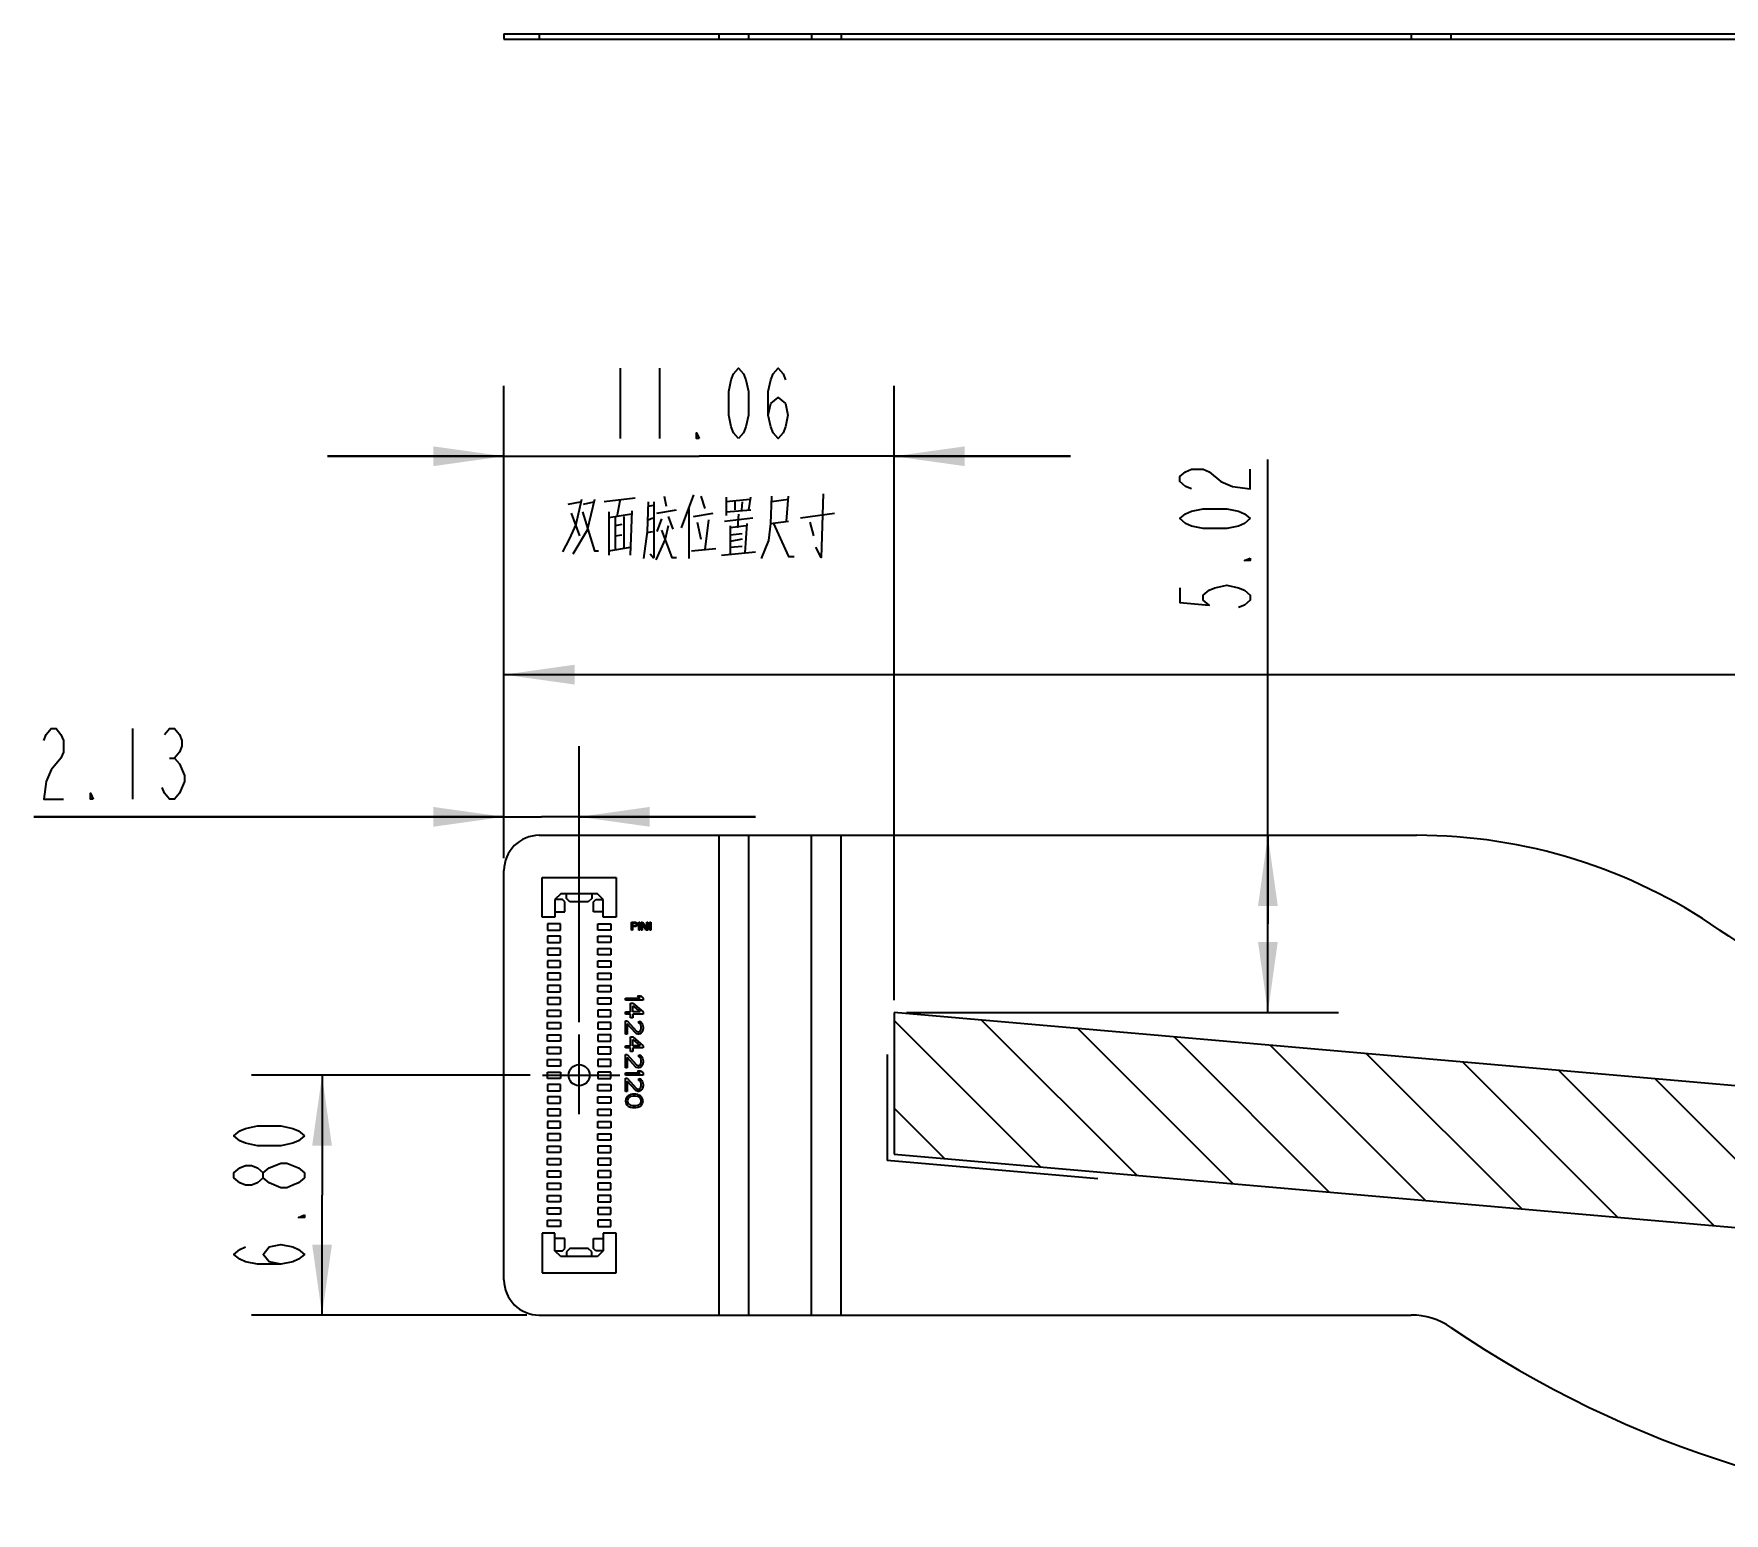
# Model space of a CAD drawing. Header units: millimetres. Extents: x 0 to 210, y 0 to 297.
# Drawn here: x 49.96 to 97.89, y 102.02 to 143.96 of the extents above; entities that cross this region are included whole.
import ezdxf

# ---------------------------------------------------------------- set-up
doc = ezdxf.new("R2010")
doc.units = ezdxf.units.MM
doc.header["$LTSCALE"] = 19.36
doc.layers.get('0').update_dxf_attribs({"linetype": 'CONTINUOUS'})
doc.layers.add('00_COSMETICS', color=7, linetype='CONTINUOUS')
doc.styles.get("Standard").update_dxf_attribs({"font": 'SIMPLEX.SHX', "width": 0.56})
doc.dimstyles.new('DIMSTYLE_2', dxfattribs={"dimtxt": 2, "dimasz": 2, "dimexe": 2, "dimexo": 0.35, "dimgap": 0.5, "dimtad": 1, "dimzin": 0, "dimdsep": 46, "dimtxsty": 'STANDARD', "dimblk": '_FILLED', "dimblk1": '_FILLED', "dimblk2": '_FILLED', "dimcen": 0.09, "dimazin": 0, "dimtp": 0.01, "dimtm": 0.01, "dimtfac": 1, "dimtofl": 0, "dimtmove": 0, "dimatfit": 3, "dimldrblk": '_FILLED', "dimfxl": 1, "dimtolj": 1, "dimtzin": 0, "dimarcsym": 0})
doc.dimstyles.new('DIMSTYLE_3', dxfattribs={"dimtxt": 2, "dimasz": 2, "dimexe": 2, "dimexo": 0.35, "dimgap": 0.5, "dimtad": 1, "dimzin": 0, "dimdsep": 46, "dimtxsty": 'STANDARD', "dimblk": '_FILLED', "dimblk1": '_FILLED', "dimblk2": '_FILLED', "dimcen": 0.09, "dimazin": 0, "dimtol": 1, "dimtp": 0.12, "dimtm": 0.12, "dimtfac": 1, "dimtofl": 0, "dimtmove": 0, "dimatfit": 3, "dimldrblk": '_FILLED', "dimfxl": 1, "dimtolj": 1, "dimtzin": 0, "dimarcsym": 0})

# ---------------------------------------------------------------- blocks, each defined once
blk = doc.blocks.new('_FILLED')
at = {"color": 0, "linetype": 'BYBLOCK'}
blk.add_solid([(0, 0), (-1, 0.14), (-1, -0.14)], dxfattribs=at)
blk = doc.blocks.new('*D5')
at = {"color": 2}
for p, q in [((63.294, 120.587), (63.294, 127.792)), ((146.485, 114.169), (146.485, 127.792)), ((63.294, 125.792), (104.889, 125.792)), ((146.485, 125.792), (104.889, 125.792))]:
    blk.add_line(p, q, dxfattribs=at)
at = {"color": 2, "xscale": 2, "yscale": 2, "zscale": 2, "rotation": 180}
blk.add_blockref('_FILLED', (63.294, 125.792), dxfattribs=at)
at = {"color": 2, "xscale": 2, "yscale": 2, "zscale": 2}
blk.add_blockref('_FILLED', (146.485, 125.792), dxfattribs=at)
blk = doc.blocks.new('*D9')
at = {"color": 2}
for p, q in [((64.04, 114.437), (56.136, 114.437)), ((58.136, 114.437), (58.136, 111.037)), ((58.136, 107.637), (58.136, 111.037)), ((63.944, 107.637), (56.136, 107.637))]:
    blk.add_line(p, q, dxfattribs=at)
at = {"color": 2, "xscale": 2, "yscale": 2, "zscale": 2}
for p, rotation in [((58.136, 114.437), 90), ((58.136, 107.637), 270)]:
    blk.add_blockref('_FILLED', p, dxfattribs=dict(at, rotation=rotation))
blk = doc.blocks.new('*D10')
at = {"color": 2}
for p, q in [((63.294, 120.587), (63.294, 123.761)), ((65.424, 115.943), (65.424, 123.761)), ((63.294, 121.761), (49.964, 121.761)), ((49.964, 121.761), (64.359, 121.761)), ((70.424, 121.761), (64.359, 121.761)), ((65.424, 121.761), (70.424, 121.761))]:
    blk.add_line(p, q, dxfattribs=at)
at = {"color": 2, "xscale": 2, "yscale": 2, "zscale": 2}
blk.add_blockref('_FILLED', (63.294, 121.761), dxfattribs=at)
at = {"color": 2, "xscale": 2, "yscale": 2, "zscale": 2, "rotation": 180}
blk.add_blockref('_FILLED', (65.424, 121.761), dxfattribs=at)
blk = doc.blocks.new('*D13')
at = {"color": 6}
for p, q in [((63.294, 120.587), (63.294, 133.983)), ((74.354, 116.567), (74.354, 133.983)), ((63.294, 131.983), (58.294, 131.983)), ((58.294, 131.983), (68.824, 131.983)), ((79.354, 131.983), (68.824, 131.983)), ((74.354, 131.983), (79.354, 131.983))]:
    blk.add_line(p, q, dxfattribs=at)
at = {"color": 6, "xscale": 2, "yscale": 2, "zscale": 2}
blk.add_blockref('_FILLED', (63.294, 131.983), dxfattribs=at)
at = {"color": 6, "xscale": 2, "yscale": 2, "zscale": 2, "rotation": 180}
blk.add_blockref('_FILLED', (74.354, 131.983), dxfattribs=at)
blk = doc.blocks.new('*D22')
at = {"color": 6}
for p, q in [((84.95, 118.727), (84.95, 131.895)), ((72.36, 121.237), (86.95, 121.237)), ((84.95, 121.237), (84.95, 118.727)), ((84.95, 116.217), (84.95, 118.727)), ((74.704, 116.217), (86.95, 116.217))]:
    blk.add_line(p, q, dxfattribs=at)
at = {"color": 6, "xscale": 2, "yscale": 2, "zscale": 2}
for p, rotation in [((84.95, 121.237), 90), ((84.95, 116.217), 270)]:
    blk.add_blockref('_FILLED', p, dxfattribs=dict(at, rotation=rotation))

msp = doc.modelspace()

# ---------------------------------------------------------------- linework, layer by layer
at = {"color": 7}
for p, q in [((63.294, 143.958), (63.294, 143.808)), ((63.294, 143.958), (146.485, 143.958)), ((63.294, 143.808), (146.485, 143.808)), ((64.294, 121.237), (89.164, 121.237)), ((63.294, 108.637), (63.294, 120.237)), ((64.294, 107.637), (89.008, 107.637))]:
    msp.add_line(p, q, dxfattribs=at)
at = {"color": 9}
for p, q in [((64.294, 143.958), (64.294, 143.808)), ((69.383, 143.958), (69.383, 143.808)), ((70.227, 143.958), (70.227, 143.808)), ((72.01, 143.958), (72.01, 143.808)), ((72.854, 143.958), (72.854, 143.808)), ((89.008, 143.958), (89.008, 143.808)), ((90.137, 143.958), (90.137, 143.808)), ((69.383, 121.237), (69.383, 107.637)), ((70.227, 121.237), (70.227, 107.637)), ((72.01, 107.637), (72.01, 121.237)), ((72.854, 107.637), (72.854, 121.237))]:
    msp.add_line(p, q, dxfattribs=at)
at = {"color": 6}
for p, q in [((66.584, 134.483), (66.584, 132.483)), ((67.704, 134.483), (67.704, 132.483)), ((67.837, 130.854), (67.89, 130.564)), ((68.664, 130.886), (68.317, 129.951)), ((68.877, 130.854), (68.984, 130.499)), ((71.304, 130.144), (71.357, 130.854)), ((65.117, 130.628), (65.464, 130.693)), ((65.197, 130.37), (65.437, 129.725)), ((65.544, 130.628), (65.837, 130.693)), ((67.01, 130.79), (66.13, 130.693)), ((66.264, 130.403), (66.264, 129.177)), ((66.504, 130.274), (66.584, 130.725)), ((66.877, 129.177), (66.93, 130.435)), ((67.384, 130.693), (67.357, 129.854)), ((67.384, 130.564), (67.544, 130.596)), ((67.544, 130.693), (67.544, 129.112)), ((67.624, 130.37), (68.184, 130.467)), ((68.53, 130.499), (68.53, 129.08)), ((68.664, 130.274), (69.224, 130.37)), ((69.597, 130.822), (69.597, 130.306)), ((70.264, 130.757), (69.597, 130.693)), ((69.597, 130.403), (70.29, 130.467)), ((69.837, 130.693), (69.837, 130.467)), ((70.05, 130.693), (70.024, 130.467)), ((70.237, 130.467), (70.29, 130.822)), ((71.357, 130.757), (70.877, 130.693)), ((71.704, 130.241), (72.664, 130.37)), ((66.904, 130.338), (66.264, 130.241)), ((66.45, 130.274), (66.45, 129.338)), ((66.637, 130.048), (66.45, 130.015)), ((66.69, 130.274), (66.69, 129.37)), ((67.384, 130.177), (67.517, 130.241)), ((67.757, 130.209), (67.624, 129.854)), ((67.944, 130.274), (68.077, 129.919)), ((68.77, 130.112), (68.877, 129.628)), ((69.09, 130.177), (68.984, 129.338)), ((69.544, 130.144), (70.344, 130.241)), ((69.704, 130.015), (69.704, 129.177)), ((70.157, 130.015), (69.704, 129.951)), ((69.944, 130.338), (69.917, 129.951)), ((70.13, 129.241), (70.184, 130.08)), ((70.85, 130.08), (71.357, 130.144)), ((72.077, 129.725), (71.97, 130.112)), ((66.264, 129.306), (66.877, 129.403)), ((66.45, 129.725), (66.637, 129.757)), ((67.357, 129.854), (67.25, 129.08)), ((67.357, 129.822), (67.517, 129.854)), ((69.704, 129.757), (70.05, 129.79)), ((70.05, 129.628), (69.704, 129.564)), ((69.704, 129.403), (70.05, 129.435)), ((67.544, 129.08), (67.437, 129.209)), ((68.61, 129.306), (69.304, 129.37)), ((69.464, 129.177), (70.424, 129.274))]:
    msp.add_line(p, q, dxfattribs=at)
at = {"color": 2}
for p, q in [((52.764, 124.261), (52.764, 122.261)), ((53.814, 123.428), (53.954, 123.428)), ((78.508, 111.838), (74.354, 115.992)), ((81.235, 111.6), (76.835, 116)), ((83.963, 111.361), (79.563, 115.761)), ((86.691, 111.122), (82.29, 115.523)), ((89.418, 110.884), (85.018, 115.284)), ((92.146, 110.645), (87.746, 115.045)), ((94.873, 110.407), (90.473, 114.807)), ((97.601, 110.168), (93.201, 114.568)), ((100.329, 109.929), (95.929, 114.33)), ((75.78, 112.077), (74.354, 113.503))]:
    msp.add_line(p, q, dxfattribs=at)
at = {"color": 4}
for p, q in [((74.354, 116.217), (74.354, 112.202)), ((136.843, 110.75), (74.354, 116.217)), ((74.154, 115.019), (74.154, 112.019)), ((74.354, 112.202), (136.146, 106.796)), ((80.131, 111.496), (74.154, 112.019))]:
    msp.add_line(p, q, dxfattribs=at)
at = {"color": 6}
for points in [[(69.944, 132.483), (69.804, 132.65), (69.734, 132.817), (69.664, 133.15), (69.664, 133.817), (69.734, 134.15), (69.804, 134.317), (69.944, 134.483), (70.084, 134.317), (70.154, 134.15), (70.224, 133.817), (70.224, 133.15), (70.154, 132.817), (70.084, 132.65), (69.944, 132.483)], [(70.784, 133.15), (70.854, 133.483), (71.064, 133.65), (71.274, 133.483), (71.344, 133.15), (71.274, 132.817), (71.204, 132.65), (71.064, 132.483), (70.924, 132.65), (70.854, 132.817), (70.784, 133.15), (70.784, 133.817), (70.854, 134.15), (70.924, 134.317), (71.064, 134.483), (71.204, 134.317), (71.274, 134.15)], [(68.824, 132.483), (68.754, 132.483), (68.754, 132.65), (68.824, 132.483)], [(82.784, 131.055), (82.617, 131.125), (82.45, 131.265), (82.45, 131.405), (82.617, 131.545), (82.784, 131.615), (83.117, 131.615), (83.284, 131.545)], [(83.284, 131.545), (83.617, 131.265), (83.95, 131.125), (84.45, 131.055), (84.45, 131.615)], [(70.877, 130.854), (70.85, 130.08), (70.797, 129.596), (70.584, 129.08)], [(72.344, 130.919), (72.29, 129.112), (72.13, 129.403)], [(65.49, 130.757), (65.33, 130.048), (65.144, 129.628), (64.957, 129.274)], [(65.864, 130.757), (65.65, 129.886), (65.25, 129.209)], [(65.517, 130.403), (65.864, 129.306), (65.97, 129.306)], [(84.45, 130.215), (84.284, 130.075), (84.117, 130.005), (83.784, 129.935), (83.117, 129.935), (82.784, 130.005), (82.617, 130.075), (82.45, 130.215), (82.617, 130.355), (82.784, 130.425), (83.117, 130.495), (83.784, 130.495), (84.117, 130.425), (84.284, 130.355), (84.45, 130.215)], [(67.944, 130.015), (67.864, 129.628), (67.597, 129.048)], [(67.757, 129.886), (68.05, 129.112), (68.184, 129.112)], [(70.93, 130.08), (71.357, 129.144), (71.517, 129.144)], [(84.45, 129.095), (84.45, 129.025), (84.284, 129.025), (84.45, 129.095)], [(82.45, 128.255), (82.45, 127.835), (83.284, 127.765), (83.117, 127.905), (83.117, 128.045), (83.284, 128.185), (83.45, 128.255), (83.784, 128.325), (84.117, 128.255), (84.284, 128.185), (84.45, 128.045), (84.45, 127.905), (84.284, 127.765), (84.117, 127.695)]]:
    msp.add_lwpolyline(points, dxfattribs=at)
at = {"color": 2}
for points in [[(50.244, 123.928), (50.314, 124.095), (50.454, 124.261), (50.594, 124.261), (50.734, 124.095), (50.804, 123.928), (50.804, 123.595), (50.734, 123.428), (50.454, 123.095)], [(53.674, 124.095), (53.814, 124.261), (53.954, 124.261), (54.094, 124.095), (54.164, 123.928), (54.164, 123.761), (54.094, 123.595), (53.954, 123.428), (54.094, 123.261)], [(54.094, 123.261), (54.234, 122.928), (54.234, 122.761)], [(50.454, 123.095), (50.314, 122.761), (50.244, 122.261), (50.804, 122.261)], [(54.234, 122.761), (54.094, 122.428), (53.954, 122.261), (53.814, 122.261), (53.674, 122.428), (53.604, 122.595)], [(51.644, 122.261), (51.574, 122.261), (51.574, 122.428), (51.644, 122.261)], [(57.636, 112.717), (57.47, 112.577), (57.303, 112.507), (56.97, 112.437), (56.303, 112.437), (55.97, 112.507), (55.803, 112.577), (55.636, 112.717), (55.803, 112.857), (55.97, 112.927), (56.303, 112.997), (56.97, 112.997), (57.303, 112.927), (57.47, 112.857), (57.636, 112.717)], [(56.47, 111.527), (56.303, 111.387), (56.136, 111.317), (55.97, 111.317), (55.803, 111.387), (55.636, 111.527), (55.636, 111.667), (55.803, 111.807), (55.97, 111.877), (56.136, 111.877), (56.303, 111.807), (56.47, 111.667)], [(56.97, 111.247), (56.636, 111.387), (56.47, 111.527), (56.47, 111.667), (56.636, 111.807), (56.803, 111.877), (56.97, 111.947), (57.136, 111.947), (57.47, 111.807)], [(57.47, 111.807), (57.636, 111.667), (57.636, 111.527)], [(57.636, 111.527), (57.47, 111.387), (57.303, 111.317), (57.136, 111.247), (56.97, 111.247)], [(57.636, 110.477), (57.636, 110.407), (57.47, 110.407), (57.636, 110.477)], [(56.97, 109.077), (56.636, 109.147), (56.47, 109.357), (56.636, 109.567), (56.97, 109.637), (57.303, 109.567), (57.47, 109.497), (57.636, 109.357), (57.47, 109.217), (57.303, 109.147), (56.97, 109.077), (56.303, 109.077), (55.97, 109.147), (55.803, 109.217), (55.636, 109.357), (55.803, 109.497), (55.97, 109.567)]]:
    msp.add_lwpolyline(points, dxfattribs=at)
at = {"color": 7}
for centre, radius, start, end in [((64.294, 120.237), 1, 90, 180), ((89.164, 106.137), 15.1, 55.3687, 90), ((107.178, 132.22), 16.6, 235.3687, 270), ((64.294, 108.637), 1, 180, 270), ((89.008, 105.637), 2, 55.647, 90), ((107.178, 132.22), 30.2, 235.647, 270)]:
    msp.add_arc(centre, radius, start, end, dxfattribs=at)
at = {"layer": '00_COSMETICS', "color": 2}
for p, q in [((64.374, 118.917), (64.374, 120.037)), ((64.374, 120.037), (66.474, 120.037)), ((66.474, 120.037), (66.474, 118.917)), ((64.904, 119.577), (64.739, 119.417)), ((64.739, 119.417), (64.739, 118.917)), ((64.949, 119.417), (64.739, 119.417)), ((65.944, 119.577), (64.904, 119.577)), ((65.019, 119.347), (64.949, 119.417)), ((65.019, 119.067), (65.019, 119.347)), ((65.064, 119.447), (65.064, 119.577)), ((65.164, 119.347), (65.064, 119.447)), ((65.684, 119.347), (65.164, 119.347)), ((65.784, 119.447), (65.684, 119.347)), ((65.784, 119.577), (65.784, 119.447)), ((65.829, 119.347), (65.899, 119.417)), ((65.829, 119.067), (65.829, 119.347)), ((65.899, 119.417), (66.109, 119.417)), ((66.109, 119.417), (65.944, 119.577)), ((66.109, 118.917), (66.109, 119.417)), ((64.739, 118.917), (64.374, 118.917)), ((64.739, 119.067), (65.019, 119.067)), ((66.109, 119.067), (65.829, 119.067)), ((66.474, 118.917), (66.109, 118.917)), ((64.524, 118.727), (64.524, 118.547)), ((64.894, 118.727), (64.524, 118.727)), ((64.524, 118.547), (64.894, 118.547)), ((64.524, 118.377), (64.524, 118.197)), ((64.894, 118.377), (64.524, 118.377)), ((64.894, 118.547), (64.894, 118.727)), ((64.894, 118.197), (64.894, 118.377)), ((65.954, 118.547), (65.954, 118.727)), ((65.954, 118.727), (66.324, 118.727)), ((66.324, 118.547), (65.954, 118.547)), ((65.954, 118.197), (65.954, 118.377)), ((65.954, 118.377), (66.324, 118.377)), ((66.324, 118.727), (66.324, 118.547)), ((66.324, 118.377), (66.324, 118.197)), ((66.906, 118.55), (66.906, 118.773)), ((66.906, 118.773), (67.018, 118.773)), ((66.934, 118.55), (66.906, 118.55)), ((66.934, 118.749), (66.934, 118.678)), ((67.023, 118.749), (66.934, 118.749)), ((66.934, 118.678), (67.023, 118.678)), ((66.934, 118.649), (66.934, 118.55)), ((67.018, 118.649), (66.934, 118.649)), ((67.018, 118.773), (67.041, 118.768)), ((67.041, 118.654), (67.018, 118.649)), ((67.037, 118.744), (67.023, 118.749)), ((67.023, 118.678), (67.037, 118.683)), ((67.046, 118.735), (67.037, 118.744)), ((67.037, 118.683), (67.046, 118.692)), ((67.041, 118.768), (67.06, 118.754)), ((67.06, 118.668), (67.041, 118.654)), ((67.051, 118.72), (67.046, 118.735)), ((67.046, 118.692), (67.051, 118.706)), ((67.051, 118.706), (67.051, 118.72)), ((67.06, 118.754), (67.074, 118.735)), ((67.074, 118.687), (67.06, 118.668)), ((67.074, 118.735), (67.078, 118.72)), ((67.078, 118.701), (67.074, 118.687)), ((67.078, 118.72), (67.078, 118.701)), ((67.116, 118.55), (67.116, 118.773)), ((67.116, 118.773), (67.144, 118.773)), ((67.144, 118.55), (67.116, 118.55)), ((67.144, 118.773), (67.144, 118.55)), ((67.181, 118.55), (67.181, 118.773)), ((67.181, 118.773), (67.223, 118.773)), ((67.209, 118.55), (67.181, 118.55)), ((67.209, 118.744), (67.209, 118.55)), ((67.325, 118.55), (67.209, 118.744)), ((67.223, 118.773), (67.339, 118.583)), ((67.367, 118.55), (67.325, 118.55)), ((67.339, 118.583), (67.339, 118.773)), ((67.339, 118.773), (67.367, 118.773)), ((67.367, 118.773), (67.367, 118.55)), ((67.404, 118.739), (67.432, 118.773)), ((67.404, 118.701), (67.404, 118.739)), ((67.432, 118.735), (67.404, 118.701)), ((67.432, 118.773), (67.46, 118.773)), ((67.432, 118.55), (67.432, 118.735)), ((67.46, 118.55), (67.432, 118.55)), ((67.46, 118.773), (67.46, 118.55)), ((64.524, 118.197), (64.894, 118.197)), ((64.524, 118.027), (64.524, 117.847)), ((64.894, 118.027), (64.524, 118.027)), ((64.894, 117.847), (64.894, 118.027)), ((66.324, 118.197), (65.954, 118.197)), ((65.954, 117.847), (65.954, 118.027)), ((65.954, 118.027), (66.324, 118.027)), ((66.324, 118.027), (66.324, 117.847)), ((64.524, 117.847), (64.894, 117.847)), ((64.524, 117.677), (64.524, 117.497)), ((64.894, 117.677), (64.524, 117.677)), ((64.524, 117.497), (64.894, 117.497)), ((64.894, 117.497), (64.894, 117.677)), ((66.324, 117.847), (65.954, 117.847)), ((65.954, 117.497), (65.954, 117.677)), ((65.954, 117.677), (66.324, 117.677)), ((66.324, 117.497), (65.954, 117.497)), ((66.324, 117.677), (66.324, 117.497)), ((64.524, 117.327), (64.524, 117.147)), ((64.894, 117.327), (64.524, 117.327)), ((64.524, 117.147), (64.894, 117.147)), ((64.524, 116.977), (64.524, 116.797)), ((64.894, 116.977), (64.524, 116.977)), ((64.894, 117.147), (64.894, 117.327)), ((64.894, 116.797), (64.894, 116.977)), ((65.954, 117.147), (65.954, 117.327)), ((65.954, 117.327), (66.324, 117.327)), ((66.324, 117.147), (65.954, 117.147)), ((65.954, 116.797), (65.954, 116.977)), ((65.954, 116.977), (66.324, 116.977)), ((66.324, 117.327), (66.324, 117.147)), ((66.324, 116.977), (66.324, 116.797)), ((64.524, 116.797), (64.894, 116.797)), ((64.524, 116.627), (64.524, 116.447)), ((64.894, 116.627), (64.524, 116.627)), ((64.894, 116.447), (64.894, 116.627)), ((66.324, 116.797), (65.954, 116.797)), ((65.954, 116.447), (65.954, 116.627)), ((65.954, 116.627), (66.324, 116.627)), ((66.324, 116.627), (66.324, 116.447)), ((66.736, 116.562), (66.736, 116.625)), ((66.736, 116.625), (67.151, 116.625)), ((67.236, 116.562), (66.736, 116.562)), ((66.885, 116.229), (66.885, 116.479)), ((66.885, 116.479), (66.949, 116.479)), ((66.949, 116.479), (67.236, 116.229)), ((67.151, 116.625), (67.076, 116.687)), ((67.076, 116.687), (67.162, 116.687)), ((67.162, 116.687), (67.236, 116.625)), ((67.236, 116.625), (67.236, 116.562)), ((64.524, 116.447), (64.894, 116.447)), ((64.524, 116.097), (64.524, 116.277)), ((64.524, 116.277), (64.894, 116.277)), ((64.894, 116.097), (64.524, 116.097)), ((64.894, 116.277), (64.894, 116.097)), ((66.324, 116.447), (65.954, 116.447)), ((65.954, 116.277), (65.954, 116.097)), ((66.324, 116.277), (65.954, 116.277)), ((65.954, 116.097), (66.324, 116.097)), ((66.324, 116.097), (66.324, 116.277)), ((66.736, 116.166), (66.736, 116.229)), ((66.736, 116.229), (66.885, 116.229)), ((66.885, 116.166), (66.736, 116.166)), ((66.736, 115.604), (66.736, 115.979)), ((66.736, 115.979), (66.789, 115.979)), ((66.789, 115.979), (67.055, 115.687)), ((66.885, 116.062), (66.885, 116.166)), ((66.949, 116.062), (66.885, 116.062)), ((66.949, 116.229), (66.949, 116.406)), ((66.949, 116.406), (67.151, 116.229)), ((67.151, 116.229), (66.949, 116.229)), ((66.949, 116.166), (66.949, 116.062)), ((67.236, 116.166), (66.949, 116.166)), ((67.236, 116.229), (67.236, 116.166)), ((64.524, 115.747), (64.524, 115.927)), ((64.524, 115.927), (64.894, 115.927)), ((64.894, 115.747), (64.524, 115.747)), ((64.524, 115.397), (64.524, 115.577)), ((64.524, 115.577), (64.894, 115.577)), ((64.894, 115.927), (64.894, 115.747)), ((64.894, 115.577), (64.894, 115.397)), ((65.424, 113.335), (65.424, 115.593)), ((65.954, 115.927), (65.954, 115.747)), ((66.324, 115.927), (65.954, 115.927)), ((65.954, 115.747), (66.324, 115.747)), ((65.954, 115.577), (65.954, 115.397)), ((66.324, 115.577), (65.954, 115.577)), ((66.324, 115.747), (66.324, 115.927)), ((66.324, 115.397), (66.324, 115.577)), ((66.789, 115.604), (66.736, 115.604)), ((66.789, 115.895), (66.789, 115.604)), ((67.023, 115.635), (66.789, 115.895)), ((66.885, 115.27), (66.885, 115.52)), ((66.885, 115.52), (66.949, 115.52)), ((66.949, 115.52), (67.236, 115.27)), ((67.055, 115.614), (67.023, 115.635)), ((67.055, 115.687), (67.098, 115.666)), ((67.098, 115.604), (67.055, 115.614)), ((67.098, 115.666), (67.119, 115.666)), ((67.119, 115.604), (67.098, 115.604)), ((67.119, 115.916), (67.119, 115.968)), ((67.119, 115.968), (67.162, 115.958)), ((67.151, 115.895), (67.119, 115.916)), ((67.119, 115.666), (67.151, 115.687)), ((67.162, 115.614), (67.119, 115.604)), ((67.172, 115.864), (67.151, 115.895)), ((67.151, 115.687), (67.172, 115.718)), ((67.162, 115.958), (67.204, 115.916)), ((67.204, 115.656), (67.162, 115.614)), ((67.183, 115.812), (67.172, 115.864)), ((67.172, 115.718), (67.183, 115.77)), ((67.183, 115.77), (67.183, 115.812)), ((67.204, 115.916), (67.225, 115.875)), ((67.225, 115.698), (67.204, 115.656)), ((67.225, 115.875), (67.236, 115.802)), ((67.236, 115.76), (67.225, 115.698)), ((67.236, 115.802), (67.236, 115.76)), ((64.894, 115.397), (64.524, 115.397)), ((64.524, 115.047), (64.524, 115.227)), ((64.524, 115.227), (64.894, 115.227)), ((64.894, 115.047), (64.524, 115.047)), ((64.894, 115.227), (64.894, 115.047)), ((65.954, 115.397), (66.324, 115.397)), ((65.954, 115.227), (65.954, 115.047)), ((66.324, 115.227), (65.954, 115.227)), ((65.954, 115.047), (66.324, 115.047)), ((66.324, 115.047), (66.324, 115.227)), ((66.736, 115.208), (66.736, 115.27)), ((66.736, 115.27), (66.885, 115.27)), ((66.885, 115.208), (66.736, 115.208)), ((66.736, 114.645), (66.736, 115.02)), ((66.736, 115.02), (66.789, 115.02)), ((66.789, 115.02), (67.055, 114.729)), ((66.885, 115.104), (66.885, 115.208)), ((66.949, 115.104), (66.885, 115.104)), ((66.949, 115.27), (66.949, 115.448)), ((66.949, 115.448), (67.151, 115.27)), ((67.151, 115.27), (66.949, 115.27)), ((66.949, 115.208), (66.949, 115.104)), ((67.236, 115.208), (66.949, 115.208)), ((67.236, 115.27), (67.236, 115.208)), ((64.524, 114.697), (64.524, 114.877)), ((64.524, 114.877), (64.894, 114.877)), ((64.894, 114.697), (64.524, 114.697)), ((64.894, 114.877), (64.894, 114.697)), ((65.954, 114.877), (65.954, 114.697)), ((66.324, 114.877), (65.954, 114.877)), ((65.954, 114.697), (66.324, 114.697)), ((66.324, 114.697), (66.324, 114.877)), ((66.789, 114.645), (66.736, 114.645)), ((66.789, 114.937), (66.789, 114.645)), ((67.023, 114.677), (66.789, 114.937)), ((67.055, 114.656), (67.023, 114.677)), ((67.055, 114.729), (67.098, 114.708)), ((67.098, 114.645), (67.055, 114.656)), ((67.151, 114.5), (67.076, 114.562)), ((67.076, 114.562), (67.162, 114.562)), ((67.098, 114.708), (67.119, 114.708)), ((67.119, 114.645), (67.098, 114.645)), ((67.119, 114.958), (67.119, 115.01)), ((67.119, 115.01), (67.162, 115)), ((67.151, 114.937), (67.119, 114.958)), ((67.119, 114.708), (67.151, 114.729)), ((67.162, 114.656), (67.119, 114.645)), ((67.172, 114.906), (67.151, 114.937)), ((67.151, 114.729), (67.172, 114.76)), ((67.162, 115), (67.204, 114.958)), ((67.204, 114.698), (67.162, 114.656)), ((67.162, 114.562), (67.236, 114.5)), ((67.183, 114.854), (67.172, 114.906)), ((67.172, 114.76), (67.183, 114.812)), ((67.183, 114.812), (67.183, 114.854)), ((67.204, 114.958), (67.225, 114.916)), ((67.225, 114.739), (67.204, 114.698)), ((67.225, 114.916), (67.236, 114.843)), ((67.236, 114.802), (67.225, 114.739)), ((67.236, 114.843), (67.236, 114.802)), ((64.39, 114.437), (66.58, 114.437)), ((64.524, 114.347), (64.524, 114.527)), ((64.524, 114.527), (64.894, 114.527)), ((64.894, 114.347), (64.524, 114.347)), ((64.524, 114.177), (64.524, 113.997)), ((64.894, 114.177), (64.524, 114.177)), ((64.894, 114.527), (64.894, 114.347)), ((64.894, 113.997), (64.894, 114.177)), ((65.954, 114.527), (65.954, 114.347)), ((66.324, 114.527), (65.954, 114.527)), ((65.954, 114.347), (66.324, 114.347)), ((65.954, 113.997), (65.954, 114.177)), ((65.954, 114.177), (66.324, 114.177)), ((66.324, 114.347), (66.324, 114.527)), ((66.324, 114.177), (66.324, 113.997)), ((66.736, 114.437), (66.736, 114.5)), ((66.736, 114.5), (67.151, 114.5)), ((67.236, 114.437), (66.736, 114.437)), ((66.736, 113.979), (66.736, 114.354)), ((66.736, 114.354), (66.789, 114.354)), ((66.789, 114.354), (67.055, 114.062)), ((66.789, 114.27), (66.789, 113.979)), ((67.023, 114.01), (66.789, 114.27)), ((67.055, 114.062), (67.098, 114.041)), ((67.119, 114.291), (67.119, 114.343)), ((67.119, 114.343), (67.162, 114.333)), ((67.151, 114.27), (67.119, 114.291)), ((67.119, 114.041), (67.151, 114.062)), ((67.172, 114.239), (67.151, 114.27)), ((67.151, 114.062), (67.172, 114.093)), ((67.162, 114.333), (67.204, 114.291)), ((67.183, 114.187), (67.172, 114.239)), ((67.172, 114.093), (67.183, 114.145)), ((67.183, 114.145), (67.183, 114.187)), ((67.204, 114.291), (67.225, 114.25)), ((67.225, 114.073), (67.204, 114.031)), ((67.225, 114.25), (67.236, 114.177)), ((67.236, 114.135), (67.225, 114.073)), ((67.236, 114.5), (67.236, 114.437)), ((67.236, 114.177), (67.236, 114.135)), ((64.524, 113.997), (64.894, 113.997)), ((64.524, 113.827), (64.524, 113.647)), ((64.894, 113.827), (64.524, 113.827)), ((64.524, 113.647), (64.894, 113.647)), ((64.894, 113.647), (64.894, 113.827)), ((66.324, 113.997), (65.954, 113.997)), ((65.954, 113.647), (65.954, 113.827)), ((65.954, 113.827), (66.324, 113.827)), ((66.324, 113.647), (65.954, 113.647)), ((66.324, 113.827), (66.324, 113.647)), ((66.789, 113.979), (66.736, 113.979)), ((66.747, 113.77), (66.736, 113.708)), ((66.736, 113.708), (66.747, 113.645)), ((66.779, 113.823), (66.747, 113.77)), ((66.747, 113.645), (66.779, 113.593)), ((66.811, 113.854), (66.779, 113.823)), ((66.779, 113.593), (66.811, 113.562)), ((66.8, 113.76), (66.789, 113.708)), ((66.789, 113.708), (66.8, 113.656)), ((66.821, 113.791), (66.8, 113.76)), ((66.8, 113.656), (66.821, 113.625)), ((66.853, 113.875), (66.811, 113.854)), ((66.885, 113.833), (66.821, 113.791)), ((66.821, 113.625), (66.885, 113.583)), ((66.885, 113.885), (66.853, 113.875)), ((66.938, 113.895), (66.885, 113.885)), ((66.949, 113.843), (66.885, 113.833)), ((66.885, 113.583), (66.949, 113.573)), ((67.034, 113.895), (66.938, 113.895)), ((67.023, 113.843), (66.949, 113.843)), ((67.055, 113.989), (67.023, 114.01)), ((67.087, 113.833), (67.023, 113.843)), ((67.023, 113.573), (67.087, 113.583)), ((67.087, 113.885), (67.034, 113.895)), ((67.098, 113.979), (67.055, 113.989)), ((67.119, 113.875), (67.087, 113.885)), ((67.151, 113.791), (67.087, 113.833)), ((67.087, 113.583), (67.151, 113.625)), ((67.098, 114.041), (67.119, 114.041)), ((67.119, 113.979), (67.098, 113.979)), ((67.162, 113.989), (67.119, 113.979)), ((67.162, 113.854), (67.119, 113.875)), ((67.172, 113.76), (67.151, 113.791)), ((67.151, 113.625), (67.172, 113.656)), ((67.204, 114.031), (67.162, 113.989)), ((67.194, 113.823), (67.162, 113.854)), ((67.162, 113.562), (67.194, 113.593)), ((67.183, 113.708), (67.172, 113.76)), ((67.172, 113.656), (67.183, 113.708)), ((67.225, 113.77), (67.194, 113.823)), ((67.194, 113.593), (67.225, 113.645)), ((67.236, 113.708), (67.225, 113.77)), ((67.225, 113.645), (67.236, 113.708)), ((64.524, 113.477), (64.524, 113.297)), ((64.894, 113.477), (64.524, 113.477)), ((64.524, 113.297), (64.894, 113.297)), ((64.524, 113.127), (64.524, 112.947)), ((64.894, 113.127), (64.524, 113.127)), ((64.894, 113.297), (64.894, 113.477)), ((64.894, 112.947), (64.894, 113.127)), ((65.954, 113.297), (65.954, 113.477)), ((65.954, 113.477), (66.324, 113.477)), ((66.324, 113.297), (65.954, 113.297)), ((65.954, 112.947), (65.954, 113.127)), ((65.954, 113.127), (66.324, 113.127)), ((66.324, 113.477), (66.324, 113.297)), ((66.324, 113.127), (66.324, 112.947)), ((66.811, 113.562), (66.853, 113.541)), ((66.853, 113.541), (66.885, 113.531)), ((66.885, 113.531), (66.938, 113.52)), ((66.938, 113.52), (67.034, 113.52)), ((66.949, 113.573), (67.023, 113.573)), ((67.034, 113.52), (67.087, 113.531)), ((67.087, 113.531), (67.119, 113.541)), ((67.119, 113.541), (67.162, 113.562)), ((64.524, 112.947), (64.894, 112.947)), ((64.524, 112.777), (64.524, 112.597)), ((64.894, 112.777), (64.524, 112.777)), ((64.894, 112.597), (64.894, 112.777)), ((66.324, 112.947), (65.954, 112.947)), ((65.954, 112.597), (65.954, 112.777)), ((65.954, 112.777), (66.324, 112.777)), ((66.324, 112.777), (66.324, 112.597)), ((64.524, 112.597), (64.894, 112.597)), ((64.524, 112.247), (64.524, 112.427)), ((64.524, 112.427), (64.894, 112.427)), ((64.894, 112.247), (64.524, 112.247)), ((64.894, 112.427), (64.894, 112.247)), ((66.324, 112.597), (65.954, 112.597)), ((65.954, 112.427), (65.954, 112.247)), ((66.324, 112.427), (65.954, 112.427)), ((65.954, 112.247), (66.324, 112.247)), ((66.324, 112.247), (66.324, 112.427)), ((64.524, 111.897), (64.524, 112.077)), ((64.524, 112.077), (64.894, 112.077)), ((64.894, 111.897), (64.524, 111.897)), ((64.524, 111.547), (64.524, 111.727)), ((64.524, 111.727), (64.894, 111.727)), ((64.894, 112.077), (64.894, 111.897)), ((64.894, 111.727), (64.894, 111.547)), ((65.954, 112.077), (65.954, 111.897)), ((66.324, 112.077), (65.954, 112.077)), ((65.954, 111.897), (66.324, 111.897)), ((65.954, 111.727), (65.954, 111.547)), ((66.324, 111.727), (65.954, 111.727)), ((66.324, 111.897), (66.324, 112.077)), ((66.324, 111.547), (66.324, 111.727)), ((64.894, 111.547), (64.524, 111.547)), ((64.524, 111.197), (64.524, 111.377)), ((64.524, 111.377), (64.894, 111.377)), ((64.894, 111.197), (64.524, 111.197)), ((64.894, 111.377), (64.894, 111.197)), ((65.954, 111.547), (66.324, 111.547)), ((65.954, 111.377), (65.954, 111.197)), ((66.324, 111.377), (65.954, 111.377)), ((65.954, 111.197), (66.324, 111.197)), ((66.324, 111.197), (66.324, 111.377)), ((64.524, 110.847), (64.524, 111.027)), ((64.524, 111.027), (64.894, 111.027)), ((64.894, 110.847), (64.524, 110.847)), ((64.894, 111.027), (64.894, 110.847)), ((65.954, 111.027), (65.954, 110.847)), ((66.324, 111.027), (65.954, 111.027)), ((65.954, 110.847), (66.324, 110.847)), ((66.324, 110.847), (66.324, 111.027)), ((64.524, 110.497), (64.524, 110.677)), ((64.524, 110.677), (64.894, 110.677)), ((64.894, 110.497), (64.524, 110.497)), ((64.524, 110.147), (64.524, 110.327)), ((64.524, 110.327), (64.894, 110.327)), ((64.894, 110.677), (64.894, 110.497)), ((64.894, 110.327), (64.894, 110.147)), ((65.954, 110.677), (65.954, 110.497)), ((66.324, 110.677), (65.954, 110.677)), ((65.954, 110.497), (66.324, 110.497)), ((65.954, 110.327), (65.954, 110.147)), ((66.324, 110.327), (65.954, 110.327)), ((66.324, 110.497), (66.324, 110.677)), ((66.324, 110.147), (66.324, 110.327)), ((64.374, 109.957), (64.374, 108.837)), ((64.739, 109.957), (64.374, 109.957)), ((64.894, 110.147), (64.524, 110.147)), ((64.739, 109.457), (64.739, 109.957)), ((65.019, 109.807), (64.739, 109.807)), ((65.019, 109.527), (65.019, 109.807)), ((65.829, 109.527), (65.829, 109.807)), ((65.829, 109.807), (66.109, 109.807)), ((65.954, 110.147), (66.324, 110.147)), ((66.109, 109.957), (66.109, 109.457)), ((66.474, 109.957), (66.109, 109.957)), ((66.474, 108.837), (66.474, 109.957)), ((64.904, 109.297), (64.739, 109.457)), ((64.739, 109.457), (64.949, 109.457)), ((65.944, 109.297), (64.904, 109.297)), ((64.949, 109.457), (65.019, 109.527)), ((65.164, 109.527), (65.064, 109.427)), ((65.064, 109.427), (65.064, 109.297)), ((65.684, 109.527), (65.164, 109.527)), ((65.784, 109.427), (65.684, 109.527)), ((65.784, 109.297), (65.784, 109.427)), ((65.899, 109.457), (65.829, 109.527)), ((66.109, 109.457), (65.899, 109.457)), ((66.109, 109.457), (65.944, 109.297)), ((64.374, 108.837), (66.474, 108.837))]:
    msp.add_line(p, q, dxfattribs=at)
msp.add_circle((65.424, 114.437), 0.3, dxfattribs=at)

# ---------------------------------------------------------------- dimensions: what is measured, and where the dimension line sits
at = {"color": 6}
dim = msp.add_linear_dim(base=(63.294, 131.983), p1=(74.354, 116.217), p2=(63.294, 120.237), angle=180, text='<>\\P双面胶位置尺寸', dimstyle='DIMSTYLE_2', dxfattribs=at)
dim.commit()
dim.dimension.update_dxf_attribs({"geometry": '*D13', "text_midpoint": (66.024, 131.983), "dimtype": 160})
dim = msp.add_linear_dim(base=(84.95, 116.217), p1=(72.01, 121.237), p2=(74.354, 116.217), angle=270, dimstyle='DIMSTYLE_2', dxfattribs=at)
dim.commit()
dim.dimension.update_dxf_attribs({"geometry": '*D22', "text_midpoint": (84.95, 127.415), "dimtype": 160})
at = {"color": 2}
for base, p1, p2, dimstyle, picture, middle in [((146.485, 125.792), (63.294, 120.237), (146.485, 113.819), 'DIMSTYLE_3', '*D5', (103.46, 125.792)), ((65.424, 121.761), (63.294, 124.111), (65.424, 115.593), 'DIMSTYLE_2', '*D10', (49.964, 121.761))]:
    dim = msp.add_linear_dim(base=base, p1=p1, p2=p2, dimstyle=dimstyle, dxfattribs=at)
    dim.commit()
    dim.dimension.update_dxf_attribs({"geometry": picture, "text_midpoint": middle, "dimtype": 160})
dim = msp.add_linear_dim(base=(58.136, 114.437), p1=(64.294, 107.637), p2=(64.39, 114.437), angle=90, dimstyle='DIMSTYLE_2', dxfattribs=at)
dim.commit()
dim.dimension.update_dxf_attribs({"geometry": '*D9', "text_midpoint": (58.136, 108.797), "dimtype": 160})

doc.saveas('drawing.dxf')
